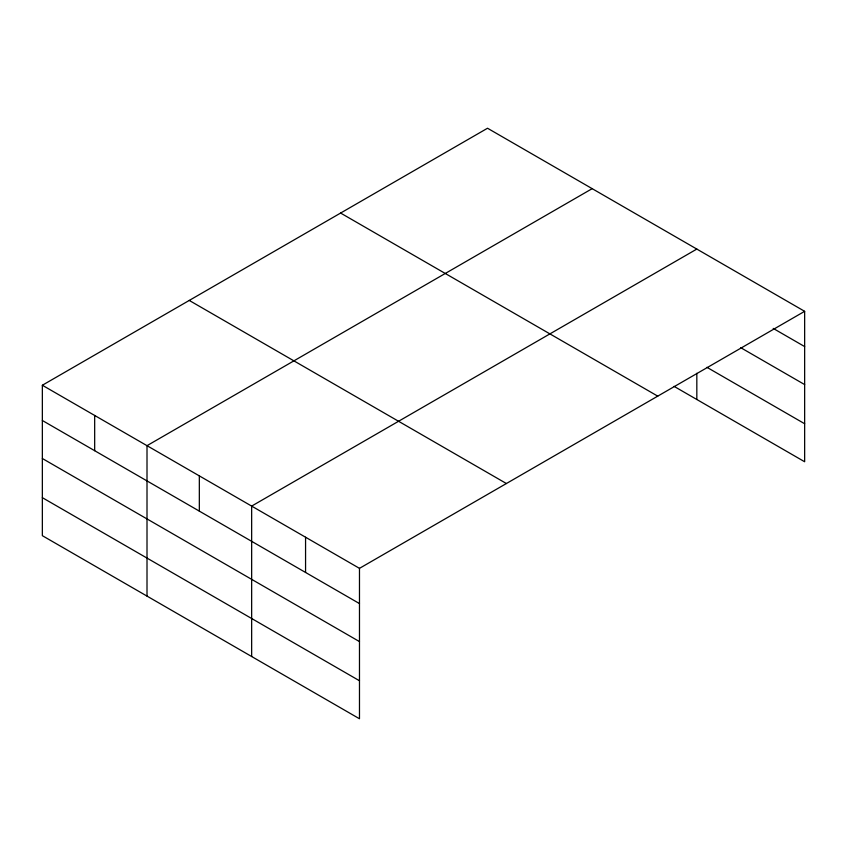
<?xml version="1.0" encoding="UTF-8"?>
<svg xmlns="http://www.w3.org/2000/svg" width="847" height="847" viewBox="0 0 847 847"><rect width="100%" height="100%" fill="white"/><g stroke="black" fill="none" stroke-linecap="round" stroke-linejoin="round"><path stroke-width="1.27" d="M804.65 311.325L487.523 128.236L42.35 385.247L42.35 535.675L359.477 718.764L359.477 568.348L804.65 311.325L804.65 461.753L674.074 386.359M592.169 188.659L147.007 445.67L147.007 596.097M696.827 249.071L251.654 506.093L251.654 656.51M773.205 328.414L804.65 346.571M740.627 347.619L804.65 384.58M706.938 367.323L804.65 423.744M340.61 213.052L657.748 396.142M189.252 300.431L506.39 483.531M42.35 385.247L359.477 568.348M42.35 420.493L359.477 603.583M42.35 458.502L359.477 641.592M42.35 497.665L359.477 680.755M696.827 373.283L696.827 399.498M305.566 537.22L305.566 572.456M199.331 475.887L199.331 511.122M94.673 415.464L94.673 450.699"/></g></svg>
